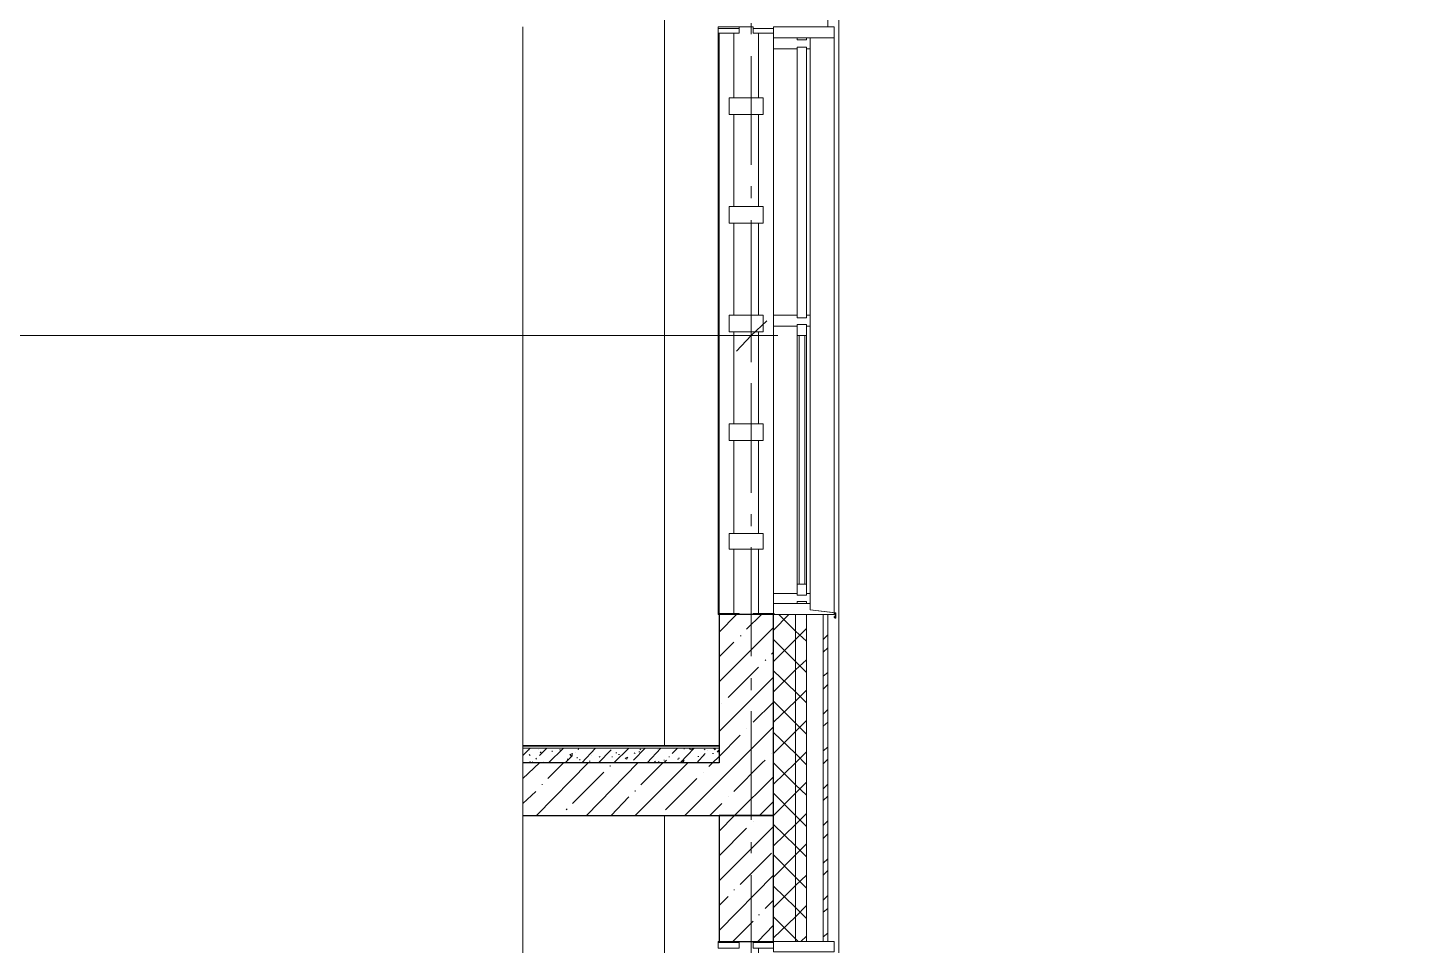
# Model space of a CAD drawing. Header units: millimetres. Extents: x 2294 to 908349, y -83289 to 219220.
# Drawn here: x 857303 to 863884, y 190485 to 194839 of the extents above; entities that cross this region are included whole.
import ezdxf

# ---------------------------------------------------------------- set-up
doc = ezdxf.new("R2010")
doc.units = ezdxf.units.MM
doc.layers.add('PDF _Геометрия', color=7, linetype='Continuous')

msp = doc.modelspace()

# ---------------------------------------------------------------- linework, layer by layer
at = {"layer": 'PDF _Геометрия', "lineweight": 9}
for points in [[(861100, 196998.8), (861152.5, 196998.8), (861152.5, 194843.6), (861152.5, 186166.1), (863919.7, 186166.1), (863919.7, 182808.7), (864890.2, 182808.7), (864890.2, 186166.1), (864890.2, 194843.6), (864868.3, 194843.6), (864868.3, 198542), (864868.3, 194843.6)], [(861100, 194843.6), (861100, 197033.8), (861152.5, 197033.8), (861152.5, 197016.3), (861152.5, 186166.1), (861130.6, 186166.1), (861130.6, 186091.7), (861130.6, 185160.6), (861130.6, 182760.6)], [(860326.3, 194843.6), (860326.3, 191433.8), (860326.3, 195442.5), (860326.3, 195018.5), (857742.7, 195018.5)], [(860737.2, 194808.7), (860737.2, 194861.1)], [(859653.1, 181956.2), (859653.1, 188089.6), (859347, 188242.6), (859963.4, 188552.9), (859653.1, 188705.9), (859653.1, 194843.6)], [(860680.4, 194843.6), (860680.4, 194834.9), (860680.4, 194813), (860579.8, 194813), (860579.8, 194834.9), (860579.8, 194843.6), (860680.4, 194843.6), (860745.9, 194843.6), (860745.9, 194834.9), (860745.9, 194813), (860842.1, 194813), (860772.2, 194813), (860772.2, 194507)], [(860654.1, 192365), (860654.1, 192058.9), (860579.8, 192058.9), (860579.8, 194813), (860654.1, 194813), (860654.1, 194507)], [(860584.2, 192058.9), (860584.2, 194813)], [(861130.6, 194843.6), (861130.6, 194764.9), (861130.6, 193449.1), (861130.6, 192133.3), (861130.6, 192063.3), (861130.6, 192054.6), (860846.5, 192054.6)], [(861017, 194764.9), (861017, 193449.1), (861017, 192107), (860999.5, 192107), (860955.8, 192107), (860842.1, 192107), (860842.1, 193449.1), (860842.1, 194764.9), (860842.1, 193449.1), (860842.1, 192133.3)], [(860955.8, 194738.7), (860955.8, 193475.3)], [(860999.5, 194738.7), (860999.5, 193475.3)], [(860737.2, 194187.9), (860737.2, 194703.7)], [(860654.1, 193991.2), (860654.1, 194428.3)], [(860772.2, 194428.3), (860772.2, 193991.2)], [(860737.2, 194030.5), (860737.2, 194087.4)], [(860654.1, 193475.3), (860654.1, 193912.5)], [(860737.2, 193409.8), (860737.2, 193925.6)], [(860772.2, 193912.5), (860772.2, 193475.3)], [(860737.2, 193479.7), (860737.2, 193379.2), (860811.5, 193449.1)], [(860955.8, 193422.9), (860955.8, 192155.1)], [(860999.5, 193422.9), (860999.5, 192155.1)], [(845642.2, 193379.2), (860864, 193379.2)], [(860654.1, 192959.5), (860654.1, 193396.6)], [(860667.3, 193304.8), (860737.2, 193379.2), (860737.2, 193252.4), (860737.2, 193309.2)], [(860772.2, 193396.6), (860772.2, 192959.5)], [(860955.8, 192198.8), (860955.8, 192146.4), (860999.5, 192146.4), (860999.5, 192198.8), (860955.8, 192198.8), (860955.8, 193379.2)], [(860999.5, 193379.2), (860999.5, 192198.8)], [(860964.5, 192251.3), (860964.5, 193331.1)], [(860990.8, 192251.3), (860990.8, 193331.1)], [(860737.2, 192631.6), (860737.2, 193151.8)], [(860654.1, 192439.3), (860654.1, 192880.8)], [(860772.2, 192880.8), (860772.2, 192439.3)], [(860737.2, 192474.2), (860737.2, 192531.1)], [(860737.2, 191857.8), (860737.2, 192373.7)], [(860842.1, 192107), (860842.1, 192058.9), (860772.2, 192058.9), (860772.2, 192365)], [(861017, 192076.4), (861017, 192107), (861017, 192076.4)], [(860745.9, 192054.6), (860846.5, 192054.6), (860846.5, 192058.9), (860745.9, 192058.9), (860745.9, 192054.6), (860680.4, 192054.6), (860680.4, 192058.9), (860579.8, 192058.9), (860579.8, 192054.6), (860680.4, 192054.6)], [(860947, 192054.6), (860947, 190502.7)], [(860999.5, 192054.6), (860999.5, 190502.7)], [(861100, 192054.6), (861100, 190502.7)], [(860737.2, 191696.1), (860737.2, 191752.9)], [(860737.2, 191079.7), (860737.2, 191595.6)], [(859653.1, 191350.7), (860584.2, 191350.7), (860584.2, 191420.7), (860584.2, 191429.4), (860584.2, 191433.8), (859653.1, 191433.8)], [(860584.2, 191429.4), (859653.1, 191429.4)], [(860584.2, 191420.7), (859653.1, 191420.7)], [(859653.1, 191101.6), (860326.3, 191101.6), (860326.3, 187097.2), (860326.3, 191101.6)], [(860737.2, 190922.3), (860737.2, 190974.8)], [(860737.2, 190301.6), (860737.2, 190817.4)], [(860680.4, 190502.7), (860680.4, 190498.3), (860680.4, 190472.1), (860579.8, 190472.1), (860579.8, 190498.3), (860579.8, 190502.7), (860680.4, 190502.7), (860745.9, 190502.7), (860745.9, 190498.3), (860745.9, 190472.1), (860842.1, 190472.1), (860772.2, 190472.1), (860772.2, 190170.4)], [(860842.1, 190502.7), (860745.9, 190502.7)]]:
    msp.add_lwpolyline(points, dxfattribs=at)
for points in [[(860579.8, 194834.9), (860680.4, 194834.9)], [(860745.9, 194834.9), (860842.1, 194834.9)], [(860955.8, 194747.5), (860955.8, 193462.2), (860999.5, 193462.2), (860999.5, 194747.5)], [(860794, 194428.3), (860632.3, 194428.3), (860632.3, 194507), (860794, 194507)], [(860794, 193912.5), (860632.3, 193912.5), (860632.3, 193991.2), (860794, 193991.2)], [(860794, 193396.6), (860632.3, 193396.6), (860632.3, 193475.3), (860794, 193475.3)], [(860955.8, 193431.6), (860955.8, 193379.2), (860999.5, 193379.2), (860999.5, 193431.6)], [(860794, 192880.8), (860632.3, 192880.8), (860632.3, 192959.5), (860794, 192959.5)], [(860794, 192365), (860632.3, 192365), (860632.3, 192439.3), (860794, 192439.3)], [(861078.2, 192054.6), (860999.5, 192054.6), (860947, 192054.6), (860842.1, 192054.6), (860842.1, 190502.7), (860947, 190502.7), (860999.5, 190502.7), (861078.2, 190502.7)], [(861139.4, 192063.3), (861017, 192076.4), (861135, 192063.3), (861135, 192041.5), (861130.6, 192045.8), (861130.6, 192041.5), (861135, 192037.1), (861139.4, 192037.1)], [(861078.2, 190502.7), (861100, 190502.7), (861100, 192054.6), (861078.2, 192054.6)], [(860579.8, 190498.3), (860680.4, 190498.3)], [(860745.9, 190498.3), (860842.1, 190498.3)]]:
    msp.add_lwpolyline(points, close=True, dxfattribs=at)
at = {"layer": 'PDF _Геометрия', "lineweight": 20}
for points in [[(861130.6, 194791.2), (861130.6, 194843.6), (860842.1, 194843.6), (860842.1, 194791.2)], [(860999.5, 194791.2), (860999.5, 194782.4), (860955.8, 194782.4), (860955.8, 194791.2), (860842.1, 194791.2), (860842.1, 194738.7), (860955.8, 194738.7), (860955.8, 194747.5), (860999.5, 194747.5), (860999.5, 194738.7), (861017, 194738.7), (861017, 194791.2)], [(860999.5, 193475.3), (860999.5, 193462.2), (860955.8, 193462.2), (860955.8, 193475.3), (860842.1, 193475.3), (860842.1, 193422.9), (860955.8, 193422.9), (860955.8, 193431.6), (860999.5, 193431.6), (860999.5, 193422.9), (861017, 193422.9), (861017, 193475.3)], [(860964.5, 193379.2), (860964.5, 192198.8), (860990.8, 192198.8), (860990.8, 193379.2)], [(860999.5, 192155.1), (860999.5, 192146.4), (860955.8, 192146.4), (860955.8, 192155.1), (860842.1, 192155.1), (860842.1, 192107), (860955.8, 192107), (860955.8, 192115.8), (860999.5, 192115.8), (860999.5, 192107), (861017, 192107), (861017, 192155.1)], [(861130.6, 190454.6), (861130.6, 190502.7), (860842.1, 190502.7), (860842.1, 190454.6)]]:
    msp.add_lwpolyline(points, close=True, dxfattribs=at)
at = {"layer": 'PDF _Геометрия', "lineweight": 30}
msp.add_lwpolyline([(859653.1, 191101.6), (860842.1, 191101.6), (860842.1, 191350.7), (860842.1, 192054.6), (860584.2, 192054.6), (860584.2, 191350.7), (859653.1, 191350.7)], dxfattribs=at)
at = {"layer": 'PDF _Геометрия', "color": 250, "lineweight": 9, "true_color": 0x1d1d1d}
for points in [[(860584.2, 191971.5), (860667.3, 192054.6)], [(860715.3, 191984.6), (860785.3, 192054.6)], [(860842.1, 191980.3), (860916.4, 192054.6)], [(860999.5, 191927.8), (860947, 191975.9), (860868.3, 192054.6)], [(860584.2, 191735.4), (860842.1, 191993.4)], [(860842.1, 191831.6), (860947, 191936.5), (860999.5, 191989)], [(861078.2, 191936.5), (861100, 191958.4)], [(860584.2, 191853.5), (860654.1, 191923.4)], [(860684.7, 191954), (860689.1, 191954)], [(860999.5, 191779.2), (860947, 191831.6), (860842.1, 191936.5)], [(861078.2, 191875.3), (861100, 191897.2)], [(860802.8, 191836), (860807.1, 191840.4)], [(860833.4, 191866.6), (860842.1, 191875.3)], [(860842.1, 191687.4), (860947, 191792.3), (860999.5, 191840.4)], [(860627.9, 191661.1), (860772.2, 191805.4)], [(860999.5, 191634.9), (860947, 191687.4), (860842.1, 191787.9)], [(861078.2, 191761.7), (861100, 191779.2)], [(860584.2, 191499.4), (860842.1, 191757.3)], [(860842.1, 191543.1), (860947, 191643.6), (860999.5, 191696.1)], [(861078.2, 191700.5), (861100, 191722.3)], [(860597.3, 191630.5), (860597.3, 191630.5)], [(860745.9, 191543.1), (860842.1, 191639.3)], [(860999.5, 191486.3), (860947, 191538.7), (860842.1, 191643.6)], [(861078.2, 191582.4), (861100, 191604.3)], [(860422.4, 191101.6), (860671.6, 191350.7), (860842.1, 191521.2)], [(860715.3, 191512.5), (860715.3, 191512.5)], [(860842.1, 191394.5), (860947, 191499.4), (860999.5, 191551.8)], [(861078.2, 191525.6), (861100, 191543.1)], [(860536.1, 191333.3), (860553.6, 191350.7), (860584.2, 191381.3), (860684.7, 191481.9)], [(860999.5, 191342), (860947, 191394.5), (860842.1, 191495)], [(859653.1, 191385.7), (859688, 191420.7)], [(859679.3, 191411.9), (859683.7, 191411.9)], [(859683.7, 191390.1), (859688, 191385.7)], [(859714.3, 191368.2), (859718.6, 191372.6)], [(859727.4, 191416.3), (859727.4, 191416.3)], [(859731.7, 191385.7), (859766.7, 191420.7)], [(859736.1, 191398.8), (859740.5, 191403.2)], [(859775.5, 191350.7), (859845.4, 191420.7)], [(859792.9, 191407.6), (859792.9, 191403.2)], [(859827.9, 191411.9), (859832.3, 191411.9)], [(859854.1, 191350.7), (859889.1, 191385.7)], [(859862.9, 191368.2), (859867.3, 191368.2)], [(859902.2, 191398.8), (859902.2, 191398.8)], [(859911, 191372.6), (859911, 191377)], [(859915.3, 191411.9), (859919.7, 191420.7)], [(859924.1, 191363.9), (859924.1, 191368.2)], [(859932.8, 191350.7), (859998.4, 191420.7)], [(859980.9, 191385.7), (859980.9, 191385.7)], [(860011.5, 191350.7), (860072.7, 191411.9)], [(860015.9, 191377), (860020.3, 191381.3)], [(860077.1, 191381.3), (860077.1, 191377)], [(860085.8, 191350.7), (860155.8, 191420.7)], [(860094.6, 191398.8), (860099, 191398.8)], [(860107.7, 191390.1), (860112.1, 191390.1)], [(860142.7, 191403.2), (860142.7, 191403.2)], [(860177.6, 191363.9), (860234.5, 191420.7)], [(860182, 191398.8), (860186.4, 191394.5)], [(860203.9, 191403.2), (860208.2, 191403.2)], [(860208.2, 191411.9), (860212.6, 191416.3)], [(860243.2, 191350.7), (860308.8, 191420.7)], [(860291.3, 191416.3), (860291.3, 191416.3)], [(860300, 191416.3), (860300, 191416.3)], [(860348.1, 191377), (860348.1, 191381.3)], [(860361.2, 191394.5), (860387.5, 191420.7)], [(860387.5, 191368.2), (860391.8, 191368.2)], [(860391.8, 191372.6), (860396.2, 191372.6)], [(860400.6, 191350.7), (860466.2, 191420.7)], [(860418.1, 191420.7), (860418.1, 191416.3)], [(860457.4, 191420.7), (860457.4, 191411.9), (860444.3, 191416.3), (860448.7, 191420.7)], [(860479.3, 191350.7), (860518.6, 191394.5)], [(860483.7, 191381.3), (860488, 191381.3)], [(860509.9, 191385.7), (860514.3, 191385.7)], [(860514.3, 191416.3), (860518.6, 191411.9)], [(860531.7, 191407.6), (860531.7, 191407.6)], [(860553.6, 191394.5), (860558, 191394.5)], [(860558, 191420.7), (860558, 191420.7)], [(860558, 191420.7), (860566.7, 191411.9), (860566.7, 191420.7)], [(860584.2, 191403.2), (860575.5, 191403.2), (860584.2, 191411.9)], [(860579.8, 191394.5), (860579.8, 191394.5)], [(860833.4, 191394.5), (860833.4, 191394.5)], [(860842.1, 191250.2), (860947, 191350.7), (860999.5, 191403.2)], [(861078.2, 191407.6), (861100, 191425.1)], [(861078.2, 191346.4), (861100, 191368.2)], [(859653.1, 191276.4), (859731.7, 191350.7)], [(859683.7, 191350.7), (859688, 191355.1), (859692.4, 191350.7)], [(859696.8, 191350.7), (859701.1, 191355.1)], [(859696.8, 191355.1), (859696.8, 191355.1)], [(859718.6, 191101.6), (859963.4, 191350.7)], [(859749.2, 191355.1), (859749.2, 191355.1)], [(859771.1, 191276.4), (859845.4, 191350.7)], [(859827.9, 191350.7), (859827.9, 191350.7)], [(859889.1, 191158.4), (860037.8, 191307)], [(859954.7, 191101.6), (860199.5, 191350.7)], [(859967.8, 191359.5), (859972.2, 191359.5)], [(860068.4, 191333.3), (860068.4, 191337.6)], [(860186.4, 191101.6), (860435.6, 191350.7)], [(860212.6, 191245.8), (860317.5, 191350.7)], [(860278.2, 191355.1), (860282.6, 191359.5)], [(860295.7, 191355.1), (860300, 191355.1)], [(860321.9, 191350.7), (860335, 191363.9)], [(860321.9, 191363.9), (860326.3, 191363.9)], [(860509.9, 191307), (860509.9, 191307)], [(860654.1, 191215.2), (860789.7, 191350.7), (860802.8, 191363.9)], [(860999.5, 191197.7), (860947, 191245.8), (860842.1, 191350.7)], [(859744.9, 191245.8), (859744.9, 191250.2)], [(860330.6, 191127.8), (860479.3, 191276.4)], [(860584.2, 191027.2), (860658.5, 191101.6), (860842.1, 191285.2)], [(860842.1, 191101.6), (860947, 191206.5), (860999.5, 191258.9)], [(861078.2, 191228.3), (861100, 191250.2)], [(859653.1, 191158.4), (859714.3, 191215.2)], [(860072.7, 191101.6), (860155.8, 191189)], [(860186.4, 191215.2), (860186.4, 191219.6)], [(860627.9, 191189), (860627.9, 191189)], [(860999.5, 191049.1), (860947, 191101.6), (860842.1, 191206.5)], [(861078.2, 191171.5), (861100, 191193.4)], [(859858.5, 191127.8), (859862.9, 191132.2)], [(860540.5, 191101.6), (860597.3, 191158.4)], [(860772.2, 191101.6), (860776.5, 191101.6), (860842.1, 191167.1)], [(860842.1, 190957.3), (860947, 191057.9), (860999.5, 191110.3)], [(860584.2, 190791.2), (860842.1, 191049.1)], [(860584.2, 190909.2), (860715.3, 191040.4)], [(860745.9, 191071), (860745.9, 191071)], [(860999.5, 190904.8), (860947, 190957.3), (860842.1, 191057.9)], [(861078.2, 191053.5), (861100, 191075.3)], [(861078.2, 190992.3), (861100, 191014.1)], [(860684.7, 190773.7), (860833.4, 190922.3)], [(860842.1, 190808.7), (860947, 190913.6), (860999.5, 190966)], [(860999.5, 190756.2), (860947, 190808.7), (860842.1, 190913.6)], [(861078.2, 190874.2), (861100, 190896.1)], [(860584.2, 190555.1), (860842.1, 190817.4)], [(860842.1, 190664.4), (860947, 190769.3), (860999.5, 190817.4)], [(861078.2, 190817.4), (861100, 190839.3)], [(860584.2, 190673.2), (860627.9, 190716.9)], [(860654.1, 190747.5), (860658.5, 190747.5)], [(860999.5, 190611.9), (860947, 190664.4), (860842.1, 190765)], [(861078.2, 190699.4), (861100, 190721.2)], [(860802.8, 190660), (860842.1, 190699.4)], [(860842.1, 190520.1), (860947, 190620.7), (860999.5, 190673.2)], [(861078.2, 190642.6), (861100, 190660)], [(860649.8, 190502.7), (860745.9, 190598.8)], [(860767.8, 190502.7), (860842.1, 190581.3)], [(860772.2, 190629.4), (860776.5, 190629.4)], [(860960.2, 190502.7), (860947, 190515.8), (860842.1, 190620.7)], [(860973.3, 190502.7), (860999.5, 190528.9)], [(861078.2, 190524.5), (861100, 190542)]]:
    msp.add_lwpolyline(points, dxfattribs=at)
for points in [[(859889.1, 191394.5), (859884.7, 191381.3), (859876, 191390.1)], [(860151.4, 191377), (860147, 191368.2), (860138.3, 191372.6)], [(860418.1, 191363.9), (860413.7, 191355.1), (860405, 191359.5)]]:
    msp.add_lwpolyline(points, close=True, dxfattribs=at)
at = {"layer": 'PDF _Геометрия', "lineweight": 30}
msp.add_lwpolyline([(860584.2, 191101.6), (860584.2, 190502.7), (860842.1, 190502.7), (860842.1, 191101.6)], close=True, dxfattribs=at)

doc.saveas('drawing.dxf')
